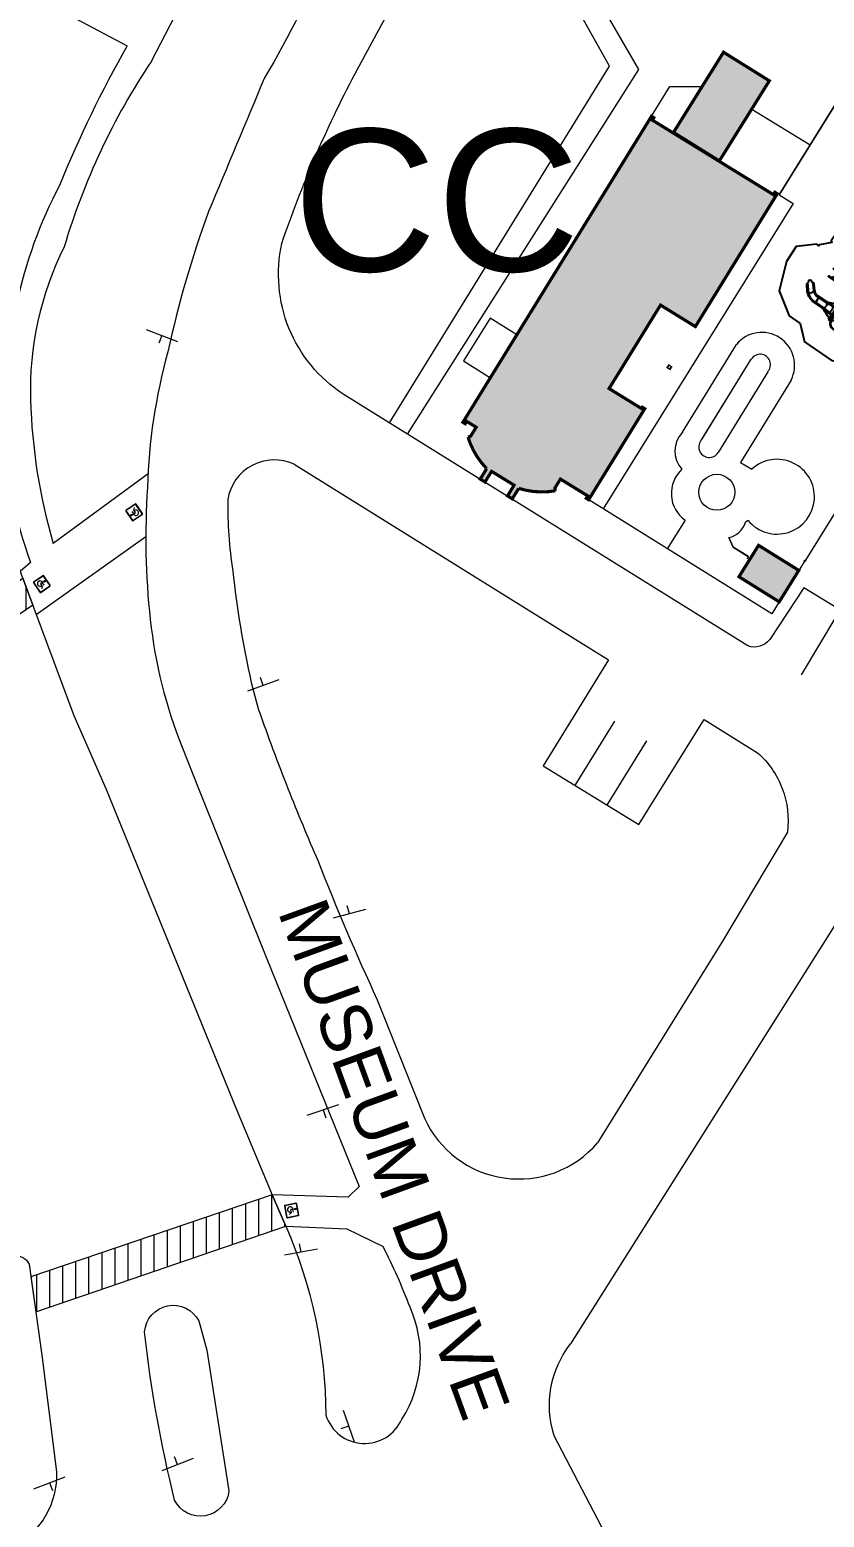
# Model space of a CAD drawing. Header units: feet. Extents: x 6763715 to 6770513, y 1886699 to 1891873.
# Drawn here: x 6764845.2 to 6765035.2, y 1889462 to 1889817.9 of the extents above; entities that cross this region are included whole.
import ezdxf

# ---------------------------------------------------------------- set-up
doc = ezdxf.new("R2010")
doc.units = ezdxf.units.FT
doc.header["$LTSCALE"] = 48
doc.header["$MEASUREMENT"] = 0
doc.linetypes.add('PHANTOM2', pattern=[1.25, 0.625, -0.125, 0.125, -0.125, 0.125, -0.125])
doc.layers.get('0').update_dxf_attribs({"lineweight": 0})
for name, color, linetype in [('C-BLDG', 7, 'Continuous'), ('c-eqpm_2', 3, 'Continuous'), ('C-PTOP-FENC', 252, 'Continuous'), ('C-PTOP-SIDEWALK', 252, 'Continuous'), ('C-ROAD-IDEN', 7, 'Continuous')]:
    doc.layers.add(name, color=color, linetype=linetype)
for name, color, linetype, lineweight in [('C-BLDG-HTCH', 253, 'Continuous', 0), ('C-BLDG-IDEN', 7, 'Continuous', 50), ('C-PKNG-STRP', 3, 'Continuous', 0), ('C-PROP', 7, 'PHANTOM2', 0), ('C-ROAD', 5, 'Continuous', 0), ('Crosswalk_Stripping', 3, 'Continuous', 0), ('L-SITE-WALK', 6, 'Continuous', 0), ('Layer1', 252, 'Continuous', 0)]:
    doc.layers.add(name, color=color, linetype=linetype, lineweight=lineweight)
doc.styles.add('Campus_Base_Map_NEW$0$STANDARD', font='arial.ttf', dxfattribs={"height": 3.8})
doc.styles.get("Standard").update_dxf_attribs({"font": 'arial.ttf'})

# ---------------------------------------------------------------- blocks, each defined once
blk = doc.blocks.new('Campus_Base_Map_NEW$0$S1')
for points in [[(-0.0833, 0), (0.0833, 0)], [(0, 0), (0, -0.0417)]]:
    blk.add_lwpolyline(points)
blk = doc.blocks.new('Campus_Base_Map_NEW$0$Site Plan$0$HANDI')
for p, q in [((0, 0.079), (0, 0)), ((0, 0), (0.062, 0)), ((0.062, 0), (0.094, -0.039))]:
    blk.add_line(p, q)
blk.add_circle((0, 0.094), 0.015)
blk.add_arc((-0.006, -0.006), 0.0541, 90, 0)
blk = doc.blocks.new('Campus_Base_Map_NEW$0$handicap')
at = {"layer": 'C-PKNG-STRP'}
blk.add_line((563729.991, 157499.5), (563730.041, 157499.478), dxfattribs=at)
for points in [[(563729.849, 157499.398), (563730.056, 157499.316, 0.414214), (563730.074, 157499.324), (563730.156, 157499.53, 0.414214), (563730.148, 157499.548), (563729.942, 157499.63, 0.414214), (563729.924, 157499.622), (563729.842, 157499.416, 0.414214)], [(563729.852, 157499.404), (563730.059, 157499.322, 0.414214), (563730.068, 157499.326), (563730.149, 157499.533, 0.414214), (563730.146, 157499.542), (563729.939, 157499.624, 0.414214), (563729.93, 157499.62), (563729.848, 157499.413, 0.414214)]]:
    blk.add_lwpolyline(points, format="xyb", close=True, dxfattribs=at)
at = {"layer": 'C-PKNG-STRP', "rotation": 335.9749199039166}
blk.add_blockref('Campus_Base_Map_NEW$0$Site Plan$0$HANDI', (563729.975, 157499.464), dxfattribs=at)
blk = doc.blocks.new('A$C7BD82B29')
for p, q in [((59, 93.1), (73.4, 107.4)), ((59.2, 107.9), (73.2, 93.5)), ((73.8, 103.7), (73.7, 97.3)), ((59.5, 93.2), (73, 93.2)), ((31.3, 72.4), (55.9, 72.4)), ((31.3, 70.5), (56, 70.5)), ((31.6, 71.7), (56.2, 71.7)), ((31.6, 71.1), (56.2, 71.1)), ((32.3, 77.2), (56.7, 77.2)), ((32.3, 76.9), (56.6, 76.9)), ((59.5, 78.6), (72.8, 78.6)), ((32.1, 65.9), (56.5, 65.9)), ((32.2, 65.7), (56.6, 65.7)), ((59.1, 39.2), (73.4, 24.8)), ((59.1, 24.8), (73.2, 39.1))]:
    blk.add_line(p, q)
for points in [[(11.1, 35.1), (11.1, 16.1), (33.3, 0), (83.5, 0), (89, 5.6), (95.4, 5.6), (114.8, 25), (114.8, 46.6), (113.5, 47.4), (122, 55.9), (122, 57.3), (124.5, 57), (139.3, 69.5), (138.9, 86.4), (129.2, 113.4), (107.9, 127.7), (95.2, 127.7), (82.1, 140.1), (50.2, 140.1), (42.3, 132.6), (33.3, 132.6), (18.8, 118.2), (18.8, 101.8), (17.3, 101.8), (0, 84.5), (0, 58.3), (15.5, 42.5)], [(57.3, 109.9), (61.2, 109.9), (61.2, 109.5), (57.8, 109.5), (57.8, 106.1), (57.3, 106.1)], [(73.4, 64), (59.1, 64), (59.1, 107.8), (73.4, 107.8)], [(75.4, 109.8), (71.6, 109.8), (71.6, 109.4), (75, 109.4), (75, 106), (75.4, 106)], [(57.2, 91.3), (61, 91.3), (61, 91.8), (57.6, 91.8), (57.6, 95.2), (57.2, 95.2)], [(75.4, 91.2), (71.5, 91.2), (71.5, 91.6), (74.9, 91.6), (74.9, 95), (75.4, 95)], [(75.9, 67.3), (75.6, 67.3), (75.6, 75.1), (75.9, 75.1)], [(60.2, 41.2), (59.8, 41.2), (59.8, 63.6), (60.2, 63.6)], [(60.2, 63.6), (59.9, 63.6), (59.9, 64.1), (60.2, 64.1)], [(72.2, 63.9), (60.3, 63.9), (60.3, 61.6), (72.2, 61.6)], [(72.2, 57.8), (60.3, 57.8), (60.3, 61.3), (72.2, 61.3)], [(60.3, 57.5), (72.2, 57.5), (72.2, 53.9), (67.1, 53.9), (67.1, 56.2), (64.1, 56.2), (64.1, 54), (60.3, 54)], [(72.6, 41.1), (72.1, 41.1), (72.1, 63.5), (72.6, 63.5)], [(72.6, 63.5), (72.2, 63.5), (72.2, 64), (72.6, 64)], [(60.2, 49.5), (64.1, 49.5), (64.1, 47), (67.2, 47), (67.2, 49.6), (72.1, 49.6), (72.1, 46), (60.3, 46)], [(72.1, 41.9), (60.2, 41.9), (60.2, 45.4), (72.1, 45.4)], [(64.1, 50), (60.3, 50), (60.3, 53.5), (64.1, 53.5)], [(67.1, 47), (64.2, 47), (64.2, 56.2), (67.1, 56.2)], [(72.1, 49.9), (67.1, 49.9), (67.1, 53.4), (72.1, 53.4)], [(45.2, 27.8), (43, 23.9), (36, 27.9), (38.2, 31.8)], [(45.3, 27.9), (38.2, 31.8), (38.3, 32.2), (45.2, 36)], [(49.9, 27.9), (45.4, 27.9), (45.4, 36), (49.9, 36)], [(45.7, 36.2), (45.7, 36.6), (58, 36.6), (58, 38.7), (58.5, 38.7), (58.5, 36.2)], [(54.4, 27.9), (49.9, 27.9), (49.9, 36), (54.4, 36)], [(58.9, 27.9), (54.4, 27.9), (54.4, 36), (58.9, 36)], [(56.9, 41.1), (60.7, 41.1), (60.7, 40.6), (57.3, 40.6), (57.3, 37.2), (56.9, 37.2)], [(73.4, 24.8), (59.1, 24.8), (59.1, 39.2), (73.4, 39.2)], [(75.2, 41), (71.4, 41), (71.4, 40.6), (74.8, 40.6), (74.8, 37.2), (75.2, 37.2)], [(45.7, 27.7), (45.7, 27.3), (58, 27.3), (58, 25.2), (58.5, 25.2), (58.5, 27.7)], [(56.9, 22.7), (60.7, 22.7), (60.7, 23.2), (57.3, 23.2), (57.3, 26.6), (56.9, 26.6)], [(75.2, 22.8), (71.4, 22.8), (71.4, 23.2), (74.8, 23.2), (74.8, 26.6), (75.2, 26.6)]]:
    blk.add_lwpolyline(points, close=True)
for centre, radius in [((46.5, 100.6), 3.29), ((59.1, 107.8), 0.47), ((73.5, 107.7), 0.47), ((59, 93.1), 0.47), ((73.5, 93.1), 0.47), ((59, 78.6), 0.47), ((73.5, 78.6), 0.47), ((59, 64), 0.47), ((73.4, 64), 0.47), ((58.9, 39.3), 0.47), ((73.4, 39.2), 0.47), ((58.9, 24.6), 0.47), ((73.4, 24.5), 0.47)]:
    blk.add_circle(centre, radius)
for points, knots in [([(59.9, 108.6), (59.9, 108.6), (59.8, 114.4), (66.3, 115.1), (66.3, 115.1), (66.4, 115), (66.4, 115), (72.9, 114.4), (72.9, 108.6), (72.9, 108.6)], [0, 0, 0, 0, 1, 1, 1, 2, 2, 2, 3, 3, 3, 3]), ([(60.4, 108.5), (60.4, 108.5), (60.5, 114.3), (66.3, 114.6), (66.3, 114.6), (66.4, 114.6), (66.4, 114.6), (72.2, 114.2), (72.3, 108.5), (72.3, 108.5)], [0, 0, 0, 0, 1, 1, 1, 2, 2, 2, 3, 3, 3, 3]), ([(57.2, 92.5), (57.2, 92.5), (53.6, 92.5), (53.6, 92.5), (53.6, 92.5), (46.1, 92.9), (45.7, 100.4), (45.7, 100.4), (45.7, 100.5), (45.7, 100.5), (46.1, 107.9), (53.7, 108.5), (53.7, 108.5), (53.7, 108.5), (57.3, 108.5), (57.3, 108.5)], [0, 0, 0, 0, 1, 1, 1, 2, 2, 2, 3, 3, 3, 4, 4, 4, 5, 5, 5, 5]), ([(47.8, 98.1), (47.8, 98.1), (47.8, 99.2), (49.2, 99.2), (49.2, 99.2), (55.3, 99.3), (55.3, 99.3), (57.1, 99.2), (57.1, 98.2), (57.1, 98.2), (57.1, 98.2), (57.1, 95), (57.1, 95), (57.1, 95), (57.1, 94), (57.1, 94), (57.1, 94), (56.9, 94), (56.9, 94), (56.9, 94), (54.5, 93.9), (54.5, 93.9), (54.5, 93.9), (47.7, 93.5), (47.2, 100.4), (47.2, 100.4), (47.2, 100.6), (47.2, 100.6), (47.8, 107.5), (54.6, 107.1), (54.6, 107.1), (54.6, 107.1), (57, 107), (57, 107), (57, 107), (57.1, 107), (57.1, 107), (57.1, 107), (57.1, 106), (57.1, 106), (57.1, 106), (57.1, 102.9), (57.1, 102.9), (57.1, 102.9), (57.2, 101.8), (55.3, 101.7), (55.3, 101.7), (49.3, 101.8), (49.3, 101.8), (47.8, 101.8), (47.8, 102.9), (47.8, 102.9)], [0, 0, 0, 0, 1, 1, 1, 2, 2, 2, 3, 3, 3, 4, 4, 4, 5, 5, 5, 6, 6, 6, 7, 7, 7, 8, 8, 8, 9, 9, 9, 10, 10, 10, 11, 11, 11, 12, 12, 12, 13, 13, 13, 14, 14, 14, 15, 15, 15, 16, 16, 16, 17, 17, 17, 17]), ([(110.1, 92.4), (110.3, 92.7), (110, 93.5), (110, 93.5), (110, 93.5), (106.1, 98.3), (106.1, 98.3), (101.4, 103.6), (95.9, 103), (95.9, 103), (95.9, 103), (85.9, 103.1), (85.9, 103.1), (81.6, 103.7), (72.9, 103.8), (72.9, 103.8), (72.5, 104.2), (72.7, 104.4), (72.7, 104.4), (72.7, 104.4), (80.9, 104.9), (85.8, 104), (85.8, 104), (96, 104), (96, 104), (96, 104), (101, 104.6), (106.8, 99), (106.8, 99), (110.7, 94), (110.7, 94), (110.7, 94), (111, 93.5), (111, 93.5), (111, 93.5), (111.5, 93), (111, 92.1), (111, 92.1), (110.9, 92), (110.9, 92), (110.9, 92), (110.4, 90.6), (111.1, 89.9), (111.1, 89.9), (111.3, 89.6), (111.3, 89.6), (111.3, 89.6), (111.7, 89.4), (111.2, 89), (111.2, 89), (110.2, 88.1), (110.2, 88.1), (109.8, 87.7), (109.6, 88.3), (109.6, 88.3), (109.6, 88.3), (109.3, 88.5), (109.3, 88.5), (108.5, 89.4), (107.7, 89.1), (107.7, 89.1), (107.7, 89.1), (107.5, 89), (107.5, 89), (106.1, 88.7), (105.6, 89.5), (105.6, 89.5), (105.6, 89.5), (101.5, 94.3), (101.5, 94.3), (99.5, 97), (95.9, 96.8), (95.9, 96.8), (95.9, 96.8), (85.8, 96.8), (85.8, 96.8), (81.3, 96.1), (72.7, 96.4), (72.7, 96.4), (72.7, 96.4), (72.4, 97.2), (72.9, 97.2), (72.9, 97.2), (82.8, 97.2), (86, 97.7), (86, 97.7), (95.8, 97.7), (95.8, 97.7), (95.8, 97.7), (99.2, 98), (102.1, 94.9), (102.1, 94.9), (106, 90.2), (106, 90.2), (106, 90.2), (106.3, 89.8), (107.3, 90)], [0, 0, 0, 0, 1, 1, 1, 2, 2, 2, 3, 3, 3, 4, 4, 4, 5, 5, 5, 6, 6, 6, 7, 7, 7, 8, 8, 8, 9, 9, 9, 10, 10, 10, 11, 11, 11, 12, 12, 12, 13, 13, 13, 14, 14, 14, 15, 15, 15, 16, 16, 16, 17, 17, 17, 18, 18, 18, 19, 19, 19, 20, 20, 20, 21, 21, 21, 22, 22, 22, 23, 23, 23, 24, 24, 24, 25, 25, 25, 26, 26, 26, 27, 27, 27, 28, 28, 28, 29, 29, 29, 30, 30, 30, 31, 31, 31, 32, 32, 32, 32]), ([(75.3, 98.4), (75.3, 98.1), (75, 97.9), (74.7, 97.9), (74.7, 97.9), (74.7, 97.9), (74.7, 97.9), (74.3, 97.9), (74.1, 98.1), (74.1, 98.4), (74.1, 98.4), (74.1, 102.4), (74.1, 102.4), (74.1, 102.7), (74.3, 102.9), (74.7, 102.9), (74.7, 102.9), (74.7, 102.9), (74.7, 102.9), (75, 102.9), (75.3, 102.7), (75.3, 102.4), (75.3, 102.4), (75.3, 98.4), (75.3, 98.4)], [0, 0, 0, 0, 1, 1, 1, 2, 2, 2, 3, 3, 3, 4, 4, 4, 5, 5, 5, 6, 6, 6, 7, 7, 7, 8, 8, 8, 8]), ([(58.6, 77.9), (58.6, 77.9), (32.3, 77.9), (32.3, 77.9), (32.3, 76.7), (31.2, 75.6), (29.9, 75.6), (29.9, 75.6), (29.6, 75.6), (29.6, 75.6), (29, 75.6), (29, 75), (29, 75), (29, 75), (29, 73.8), (29, 73.8), (29, 73.8), (29, 73.2), (29.6, 73.2), (29.6, 73.2), (30, 73.2), (30, 73.2), (30.8, 73.2), (31.5, 72.4), (31.5, 71.5), (31.5, 70.5), (30.8, 69.7), (30, 69.7), (30, 69.7), (29.8, 69.7), (29.8, 69.7), (29.8, 69.7), (29.1, 69.8), (29, 69), (29, 69), (29, 68), (29, 68), (29, 67.2), (29.8, 67.3), (29.8, 67.3), (29.8, 67.3), (29.9, 67.3), (29.9, 67.3), (31.3, 67.3), (32.3, 66.3), (32.3, 65.1), (32.3, 65.1), (58.7, 65.1), (58.7, 65.1)], [0, 0, 0, 0, 1, 1, 1, 2, 2, 2, 3, 3, 3, 4, 4, 4, 5, 5, 5, 6, 6, 6, 7, 7, 7, 8, 8, 8, 9, 9, 9, 10, 10, 10, 11, 11, 11, 12, 12, 12, 13, 13, 13, 14, 14, 14, 15, 15, 15, 16, 16, 16, 16]), ([(55.9, 66), (55.5, 66.5), (55.3, 67.4), (55.3, 67.4), (55.3, 67.4), (55.4, 67.4), (55.4, 67.4), (55.4, 67.4), (55.4, 75), (55.4, 75), (55.3, 76.1), (55.9, 76.9), (55.9, 76.9)], [0, 0, 0, 0, 1, 1, 1, 2, 2, 2, 3, 3, 3, 4, 4, 4, 4]), ([(73.3, 75.9), (73.3, 75.9), (98.1, 75.9), (98.1, 75.9), (98.1, 75.9), (98.6, 75.6), (98.1, 75.2), (98.1, 75.2), (73.4, 75.3), (73.4, 75.3)], [0, 0, 0, 0, 1, 1, 1, 2, 2, 2, 3, 3, 3, 3]), ([(73.6, 67.3), (73.6, 67.3), (98.4, 67.3), (98.4, 67.3), (98.4, 67.3), (98.8, 67), (98.4, 66.6), (98.4, 66.6), (73.7, 66.7), (73.7, 66.7)], [0, 0, 0, 0, 1, 1, 1, 2, 2, 2, 3, 3, 3, 3])]:
    blk.add_open_spline(points, degree=3, knots=knots)
for points in [[(74.5, 107.9), (74.5, 107.9), (76.3, 108.7), (84.7, 104.2)], [(78.1, 103.7), (78.1, 103.7), (77.6, 99.4), (78.1, 97.2)], [(84.9, 103), (84.9, 103), (82.8, 100.3), (85, 97.8)], [(95.2, 102.9), (95.2, 102.9), (93.2, 100.2), (95.3, 97.7)], [(105.2, 99), (105.2, 99), (101.9, 98.5), (101.7, 95.3)], [(74.5, 93), (74.5, 93), (76.3, 92.2), (84.7, 96.7)], [(79.6, 75.2), (79.6, 75.2), (78.7, 70.1), (79.6, 67.4)], [(80.1, 75.1), (80.1, 75.1), (79.2, 70.1), (80.1, 67.4)], [(84.4, 75.3), (84.4, 75.3), (81.7, 71.3), (84.4, 67.3)], [(84.9, 75.2), (84.9, 75.2), (82.2, 71.2), (84.9, 67.3)], [(88.7, 75.3), (88.7, 75.3), (84.4, 71.8), (88.5, 67.3)], [(89.3, 75.2), (89.3, 75.2), (85, 71.7), (89.1, 67.3)], [(92, 75.2), (92, 75.2), (87.1, 71.5), (91.8, 67.4)], [(92.6, 75.1), (92.6, 75.1), (87.7, 71.4), (92.4, 67.3)], [(95.4, 75.3), (95.4, 75.3), (89, 71.7), (95.1, 67.4)], [(94.4, 75.2), (94.4, 75.2), (89.3, 71.6), (94.2, 67.3)], [(95.7, 75.3), (95.7, 75.3), (90.5, 71.6), (95.6, 67.3)]]:
    blk.add_open_spline(points, degree=3)

msp = doc.modelspace()

# ---------------------------------------------------------------- hatches: boundary and pattern name
at = {"layer": 'C-BLDG-HTCH'}
for points in [[(6765010.16, 1889786.56), (6764999.2, 1889793.39), (6765011.16, 1889812.57), (6765022.12, 1889805.73)], [(6765029.17, 1889688.58), (6765019.54, 1889694.58), (6765014.85, 1889687.06), (6765024.48, 1889681.06)]]:
    msp.add_hatch(color=256, dxfattribs=at).paths.add_polyline_path(points)
h = msp.add_hatch(color=256, dxfattribs=at)
edge = h.paths.add_edge_path()
edge.add_line((6764948.82, 1889724.02), (6764993.93, 1889797.24))
edge.add_line((6764993.93, 1889797.24), (6764994.49, 1889796.89))
edge.add_line((6764994.49, 1889796.89), (6764994.14, 1889796.32))
edge.add_line((6764994.14, 1889796.32), (6765023.09, 1889778.49))
edge.add_line((6765023.09, 1889778.49), (6765023.44, 1889779.06))
edge.add_line((6765023.44, 1889779.06), (6765024.01, 1889778.71))
edge.add_line((6765024.01, 1889778.71), (6765004.43, 1889746.92))
edge.add_line((6765004.43, 1889746.92), (6764996.09, 1889752.06))
edge.add_line((6764996.09, 1889752.06), (6764983.79, 1889732.09))
edge.add_line((6764983.79, 1889732.09), (6764991.56, 1889727.3))
edge.add_line((6764991.56, 1889727.3), (6764991.75, 1889727.62))
edge.add_line((6764991.75, 1889727.62), (6764992.32, 1889727.27))
edge.add_line((6764992.32, 1889727.27), (6764978.9, 1889705.49))
edge.add_line((6764978.9, 1889705.49), (6764978.33, 1889705.84))
edge.add_line((6764978.33, 1889705.84), (6764978.68, 1889706.41))
edge.add_line((6764978.68, 1889706.41), (6764972.15, 1889710.43))
edge.add_line((6764972.15, 1889710.43), (6764970.83, 1889708.28))
edge.add_line((6764970.83, 1889708.28), (6764970.95, 1889707.63))
edge.add_arc((6764967.75, 1889725.85), 18.5, 252.4414, 279.9347, ccw=False)
edge.add_line((6764962.17, 1889708.21), (6764960.63, 1889705.71))
edge.add_line((6764960.63, 1889705.71), (6764959.5, 1889706.41))
edge.add_line((6764959.5, 1889706.41), (6764961.07, 1889708.96))
edge.add_line((6764961.07, 1889708.96), (6764955.68, 1889712.28))
edge.add_line((6764955.68, 1889712.28), (6764954.1, 1889709.73))
edge.add_line((6764954.1, 1889709.73), (6764952.97, 1889710.43))
edge.add_line((6764952.97, 1889710.43), (6764954.51, 1889712.93))
edge.add_arc((6764967.75, 1889725.85), 18.5, 196.7921, 224.2854, ccw=False)
edge.add_line((6764950.04, 1889720.5), (6764950.68, 1889720.7))
edge.add_line((6764950.68, 1889720.7), (6764952, 1889722.84))
edge.add_line((6764952, 1889722.84), (6764949.73, 1889724.24))
edge.add_line((6764949.73, 1889724.24), (6764949.38, 1889723.67))
edge.add_line((6764949.38, 1889723.67), (6764948.82, 1889724.02))
h.paths.add_polyline_path([(6764998.11, 1889737.46), (6764997.93, 1889737.18), (6764998.29, 1889736.96), (6764998.46, 1889737.24)], flags=17)
at = {"layer": 'Crosswalk_Stripping'}
h = msp.add_hatch(dxfattribs=at)
h.set_pattern_fill('ANSI31', color=256, scale=15, angle=45, style=0)
h.set_pattern_definition([(90, (-9e-11, 0), (-1.875, 4e-16), [])])
h.paths.add_polyline_path([(6764845.93, 1889680.28), (6764843.53, 1889686.72), (6764801.22, 1889656.3), (6764803.55, 1889651.31)])
h = msp.add_hatch(dxfattribs=at)
h.set_pattern_fill('ANSI31', color=256, scale=25, angle=45, style=0)
h.set_pattern_definition([(90, (-9e-11, 0), (-3.125, 7e-16), [])])
h.paths.add_polyline_path([(6764906.44, 1889531.7), (6764903.24, 1889539.13), (6764845.5, 1889519.55), (6764846.68, 1889511.13)])

# ---------------------------------------------------------------- linework, layer by layer
for p, q in [((6765046.07, 1889813.27), (6765024.44, 1889778.44)), ((6765027.8, 1889776.35), (6764982.34, 1889703.35)), ((6765024.44, 1889778.44), (6765027.8, 1889776.35))]:
    msp.add_line(p, q)
at = {"layer": 'C-BLDG', "const_width": 0.75}
for points in [[(6765010.16, 1889786.56), (6764999.2, 1889793.39), (6765011.16, 1889812.57), (6765022.12, 1889805.73)], [(6764998.11, 1889737.46), (6764997.93, 1889737.18), (6764998.29, 1889736.96), (6764998.46, 1889737.24)], [(6765019.54, 1889694.58), (6765029.17, 1889688.58), (6765024.48, 1889681.06), (6765014.85, 1889687.06)]]:
    msp.add_lwpolyline(points, close=True, dxfattribs=at)
msp.add_lwpolyline([(6764948.82, 1889724.02), (6764993.93, 1889797.24), (6764994.49, 1889796.89), (6764994.14, 1889796.32), (6765023.09, 1889778.49), (6765023.44, 1889779.06), (6765024.01, 1889778.71), (6765004.43, 1889746.92), (6764996.09, 1889752.06), (6764983.79, 1889732.09), (6764991.56, 1889727.3), (6764991.75, 1889727.62), (6764992.32, 1889727.27), (6764978.9, 1889705.49), (6764978.33, 1889705.84), (6764978.68, 1889706.41), (6764972.15, 1889710.43), (6764970.83, 1889708.28), (6764970.95, 1889707.63, -0.120541), (6764962.17, 1889708.21), (6764960.63, 1889705.71), (6764959.5, 1889706.41), (6764961.07, 1889708.96), (6764955.68, 1889712.28), (6764954.1, 1889709.73), (6764952.97, 1889710.43), (6764954.51, 1889712.93, -0.120541), (6764950.04, 1889720.5), (6764950.68, 1889720.7), (6764952, 1889722.84), (6764949.73, 1889724.24), (6764949.38, 1889723.67)], format="xyb", close=True, dxfattribs=at)
at = {"layer": 'c-eqpm_2'}
msp.add_line((6765028.57, 1889766.12), (6765026.24, 1889762.53), dxfattribs=at)
at = {"layer": 'C-PKNG-STRP'}
for p, q in [((6765029.85, 1889663.6), (6765038.83, 1889678.7)), ((6764985.1, 1889652.48), (6764975.65, 1889637.3)), ((6764992.77, 1889647.78), (6764983.29, 1889632.55))]:
    msp.add_line(p, q, dxfattribs=at)
msp.add_lwpolyline([(6764843.53, 1889686.72), (6764845.93, 1889680.28), (6764803.55, 1889651.31), (6764801.22, 1889656.3)], close=True, dxfattribs=at)
msp.add_lwpolyline([(6764903.24, 1889539.13), (6764845.5, 1889519.55), (6764846.68, 1889511.13), (6764906.44, 1889531.7), (6764903.24, 1889539.13)], dxfattribs=at)
at = {"layer": 'C-PROP', "ltscale": 0.02, "const_width": 6, "elevation": -178.8}
msp.add_lwpolyline([(6769012.67, 1888295.37, 0.136105), (6767938.83, 1887977.76, -0.282387), (6765535.01, 1887963.21), (6765125.2, 1887960.53), (6765008.26, 1888061.18), (6763829.05, 1890965.33), (6763828.78, 1890985.96), (6763983.43, 1891051.43), (6764153.83, 1890819.55), (6764199.85, 1890842), (6764151.8, 1891122.84, -0.016472), (6764351.86, 1891197.56, -0.000343), (6765614.04, 1891619.04, -0.151573), (6766084.72, 1891639.02, -0.00004), (6767109.8, 1891365.37), (6767424.22, 1891242.17)], format="xyb", dxfattribs=at)
at = {"layer": 'C-PTOP-FENC', "lineweight": 0}
for p, q in [((6765022.72, 1889678.19), (6764978.94, 1889705.46)), ((6765040.15, 1889706.17), (6765030.73, 1889691.04)), ((6765017.04, 1889700.53), (6765016.38, 1889700.09)), ((6765017.04, 1889700.53), (6765016.38, 1889700.09)), ((6765017.1, 1889691.86), (6765016.77, 1889691.33)), ((6765030.55, 1889690.76), (6765029.17, 1889688.58)), ((6765024.5, 1889681.05), (6765022.73, 1889678.2))]:
    msp.add_line(p, q, dxfattribs=at)
msp.add_lwpolyline([(6765017.9, 1889798.96), (6765031.9, 1889790.41)], dxfattribs=at)
msp.add_circle((6765030.63, 1889690.9), 0.167, dxfattribs=at)
at = {"layer": 'C-PTOP-SIDEWALK', "lineweight": 0}
msp.add_line((6765027.8, 1889776.35), (6764982.34, 1889703.35), dxfattribs=at)
at = {"layer": 'C-ROAD', "lineweight": 0}
for p, q in [((6764839.91, 1889696.46), (6764855.76, 1889653.88)), ((6765069.78, 1889660.31), (6765030.35, 1889684.44)), ((6764855.76, 1889653.88), (6764863.45, 1889636.37)), ((6764863.45, 1889636.37), (6764894.65, 1889559.56)), ((6765038.71, 1889605.21), (6764974.52, 1889503.47)), ((6764894.65, 1889559.56), (6764903.24, 1889539.13))]:
    msp.add_line(p, q, dxfattribs=at)
at = {"layer": 'C-ROAD'}
for points in [[(6765113.28, 1890195.77), (6765100.53, 1890173.69), (6765082.93, 1890143.86), (6765066.41, 1890114.8), (6765036.76, 1890060.72), (6765000.28, 1889993.34), (6764974.2, 1889944.1), (6764945.86, 1889889.26), (6764917.09, 1889837.68, -0.034917), (6764901.36, 1889806.45, -0.001014), (6764887.98, 1889774.48, 0.03461), (6764878.26, 1889740.84, 0.061589), (6764873.38, 1889708.45, 0.044157), (6764874.05, 1889676.82, 0.067188), (6764881.64, 1889646.3, 0.439121)], [(6764905.48, 1889766.8, -0.037917), (6764922.95, 1889807.31), (6765009.43, 1889967.15), (6765049.99, 1890043.85)], [(6765030.35, 1889684.44), (6765022.23, 1889672.01, -0.315222), (6765016.95, 1889670.51), (6764920.2, 1889730.75, -0.149239), (6764907.2, 1889746.52, -0.147143), (6764905.48, 1889766.8, -4.142983)], [(6764908.44, 1889713.96, 0.497145), (6764892.57, 1889705.53, 0.041392), (6764893.77, 1889688.46, 0.028871), (6764898.21, 1889661.78), (6764899.96, 1889655.21, 0.009436), (6764906.98, 1889636.37, 0.00881), (6764914.18, 1889619.03, 0.015859), (6764928.34, 1889585.86), (6764939.62, 1889557.51, 0.548306), (6764981.02, 1889551.59, -0.45923)], [(6764908.44, 1889713.96), (6764983.61, 1889667.16), (6764968.06, 1889641.82), (6764990.93, 1889627.79), (6765006.55, 1889652.88), (6765019.31, 1889644.94, -0.121724), (6765025.21, 1889636.37, -0.122592), (6765026.43, 1889625.97), (6765010.95, 1889599.85), (6764981.02, 1889551.59)], [(6764906.44, 1889531.7, -0.10187), (6764916.05, 1889486.45, 0.692736), (6764934.24, 1889485.5, 0.252764), (6764936.17, 1889512.25, 0.026832), (6764929.74, 1889526.81, -1.629175)]]:
    msp.add_lwpolyline(points, format="xyb", dxfattribs=at)
msp.add_lwpolyline([(6764881.64, 1889646.3), (6764885.62, 1889636.37), (6764901.8, 1889596.04), (6764924.01, 1889541.12), (6764921.34, 1889538.57), (6764903.24, 1889539.13), (6764906.44, 1889531.7), (6764921.08, 1889530.99), (6764929.74, 1889526.81)], dxfattribs=at)
for points in [[(6764848.13, 1889500.79), (6764851.49, 1889474.14, -0.288735), (6764842.66, 1889455.85), (6764742.92, 1889415.15, -0.317984), (6764733.12, 1889417.43, 0.100619), (6764722.76, 1889430.86), (6764726.02, 1889434.51), (6764728.57, 1889434.3), (6764729.69, 1889435.45), (6764729.64, 1889438.21), (6764749.7, 1889467.69), (6764833.09, 1889501.84), (6764838.21, 1889521.86, -0.694277), (6764845.07, 1889522.59)], [(6764887.57, 1889502.02), (6764892.86, 1889468.33, -0.746452), (6764879.88, 1889466.1, -0.033537), (6764872.69, 1889506.4, -0.759552), (6764885.65, 1889508.99)]]:
    msp.add_lwpolyline(points, format="xyb", close=True, dxfattribs=at)
at = {"layer": 'L-SITE-WALK', "lineweight": 0}
for p, q in [((6764874.32, 1889810.43), (6764932.01, 1889921.6)), ((6765001.33, 1889721.62), (6765014.24, 1889742.66)), ((6765001.33, 1889721.62), (6765014.24, 1889742.66)), ((6765005.93, 1889719.79), (6765017.79, 1889739.1)), ((6765006, 1889719.9), (6765017.79, 1889739.1)), ((6765021.72, 1889736.1), (6765009.87, 1889716.79)), ((6765027.32, 1889734.12), (6765015.23, 1889714.43)), ((6765027.32, 1889734.12), (6765015.23, 1889714.43)), ((6764873.51, 1889711.67), (6764850.84, 1889695.01)), ((6765012.44, 1889696.43), (6765013.43, 1889694.12)), ((6765013.43, 1889694.12), (6765012.44, 1889696.43)), ((6765013.43, 1889694.12), (6765017.1, 1889691.86)), ((6765017.1, 1889691.87), (6765013.43, 1889694.12)), ((6765017.1, 1889691.86), (6765016.77, 1889691.33)), ((6764970.57, 1889481.55), (6764984.9, 1889454.13))]:
    msp.add_line(p, q, dxfattribs=at)
for points in [[(6764931.27, 1889723.86), (6764983.9, 1889809.22), (6764961.6, 1889849.22), (6764964.4, 1889853.16), (6764968.27, 1889850.76), (6764968.4, 1889847.18), (6764990.82, 1889808.42), (6764935.53, 1889721.2)], [(6764993.93, 1889797.24), (6764998.33, 1889804.39), (6765006.06, 1889804.39)], [(6764961.72, 1889744.97), (6764955.36, 1889748.96), (6764948.94, 1889738.73), (6764955.39, 1889734.69)], [(6765015.23, 1889714.43), (6765017.9, 1889712.79)], [(6765001.97, 1889700.58), (6764997.72, 1889693.76)], [(6764846.76, 1889678.05), (6764872.98, 1889696.66)]]:
    msp.add_lwpolyline(points, dxfattribs=at)
msp.add_lwpolyline([(6764817.14, 1889841.31), (6764868.51, 1889814.11, 0.033083), (6764852.35, 1889780.71, 0.140851), (6764840.13, 1889722.25, 0.097731), (6764845.42, 1889690.43), (6764842.93, 1889688.35)], format="xyb", dxfattribs=at)
msp.add_circle((6765009.54, 1889707.27), 4.31, dxfattribs=at)
for centre, radius, start, end in [((6765011.04, 1889719.14), 164.4, 146.2674, 163.4422), ((6764922.03, 1889731.69), 76.67, 153.4264, 181.7), ((6765020.3, 1889737.66), 7.86, 333.2154, 140.498), ((6765020.3, 1889737.66), 7.86, 333.2154, 140.498), ((6765019.91, 1889737.81), 2.49, 316.6233, 148.623), ((6764982.46, 1889733.48), 137.12, 181.7, 196.2923), ((6765006.02, 1889717.14), 6.49, 136.2862, 222.2232), ((6765007.75, 1889718.11), 2.5, 134.3089, 328.0178), ((6765006.54, 1889706.99), 7.87, 132.5912, 234.4895), ((6765023.96, 1889706.21), 8.95, 219.3537, 132.6305), ((6765011.43, 1889701.48), 5.14, 281.3113, 344.3809), ((6764993.13, 1889488.81), 23.7, 141.7641, 197.825)]:
    msp.add_arc(centre, radius, start, end, dxfattribs=at)
at = {"layer": 'Layer1'}
for q in [(6765046.07, 1889813.27), (6765027.8, 1889776.35)]:
    msp.add_line((6765024.44, 1889778.44), q, dxfattribs=at)

# ---------------------------------------------------------------- block references
at = {"layer": 'c-eqpm_2', "lineweight": 0, "xscale": 0.2527730651199815, "yscale": 0.2527730651199815, "zscale": 0.2527730651199815, "rotation": 145.8316560302586}
msp.add_blockref('A$C7BD82B29', (6765067.57, 1889760.88), dxfattribs=at)
at = {"layer": 'C-PKNG-STRP'}
for name, p, xscale, yscale, zscale, rotation in [('Campus_Base_Map_NEW$0$S1', (6764876.8, 1889744.78), 48, 48, 48, 338.6179753422307), ('Campus_Base_Map_NEW$0$handicap', (13407796.26, -391873.1), 12.00000000000005, 12.00000000000005, 12.00000000000005, 145.4347501582856), ('Campus_Base_Map_NEW$0$handicap', (105385.07, 4122532.36), 11.99999999999999, 11.99999999999999, 11.99999999999999, 325.8545132782818), ('Campus_Base_Map_NEW$0$S1', (6764901.07, 1889661.06), 47.99999999999976, 47.99999999999976, 47.99999999999976, 199.727425662085), ('Campus_Base_Map_NEW$0$S1', (6764921.67, 1889606.42), 47.99999999999972, 47.99999999999972, 47.99999999999972, 195.2344128863066), ('Campus_Base_Map_NEW$0$S1', (6764915.36, 1889559.49), 48.00000000000001, 48.00000000000001, 48.00000000000001, 18.87068252750179), ('Campus_Base_Map_NEW$0$handicap', (1524942.51, 6566801.38), 11.99999999999999, 11.99999999999999, 11.99999999999999, 302.6377229821355), ('Campus_Base_Map_NEW$0$S1', (6764910.1, 1889525.46), 47.99999999999995, 47.99999999999995, 47.99999999999995, 190.478456402155), ('Campus_Base_Map_NEW$0$S1', (6764921.52, 1889483.83), 47.99999999999996, 47.99999999999996, 47.99999999999996, 289.451083016749), ('Campus_Base_Map_NEW$0$S1', (6764880.56, 1889474.61), 48.00000000000001, 48.00000000000001, 48.00000000000001, 201.420362650356), ('Campus_Base_Map_NEW$0$S1', (6764849.94, 1889470.26), 47.99999999999998, 47.99999999999998, 47.99999999999998, 21.42036264950185)]:
    msp.add_blockref(name, p, dxfattribs=dict(at, xscale=xscale, yscale=yscale, zscale=zscale, rotation=rotation))

# ---------------------------------------------------------------- texts
at = {"layer": 'C-BLDG-IDEN', "insert": (6764908.22, 1889794.17), "char_height": 34, "width": 2422.9802, "attachment_point": 1, "rotation": 360, "style": 'Campus_Base_Map_NEW$0$STANDARD'}
msp.add_mtext('CC', dxfattribs=at)
at = {"layer": 'C-ROAD-IDEN'}
msp.add_text('MUSEUM DRIVE', height=12, rotation=290, dxfattribs=at).set_placement((6764904.48, 1889606.96, -1523))

doc.saveas('drawing.dxf')
